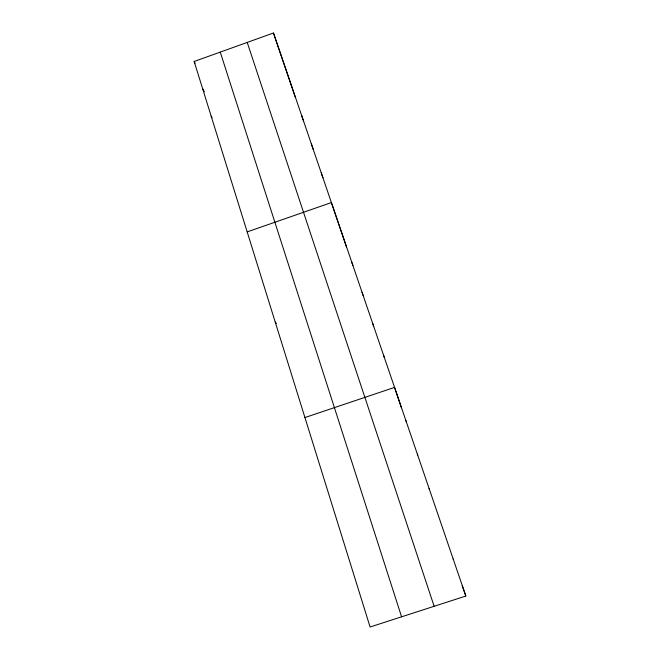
<?xml version="1.0" encoding="UTF-8"?>
<svg xmlns="http://www.w3.org/2000/svg" width="660" height="660" viewBox="0 0 660 660"><rect width="100%" height="100%" fill="white"/><g stroke="black" fill="none" stroke-linecap="round" stroke-linejoin="round"><path stroke-width="0.99" d="M194.155 61.471L273.463 33L465.844 596.038L370.095 627L194.155 61.471L195.079 63.203M247.178 231.899L331.402 202.57L346.5 247.005M304.928 417.549L394.556 387.395L401.412 407.731M275.212 322.006L276.391 323.474M211.167 116.143L212.041 117.711M202.579 88.547L204.377 91.855M453.164 558.962L453.329 559.416M462.338 586.063L465.844 596.038M351.64 261.789L352.918 265.559M273.463 33L295.317 97.201M301.603 115.36L303.493 120.928M311.347 143.872L313.12 149.102M321.28 172.936L322.938 177.82M383.501 355.047L384.359 357.58M362.051 292.264L363.198 295.639M372.669 323.35L373.675 326.312M405.826 420.395L406.37 422.012M417.334 454.072L417.714 455.21M247.211 42.422L434.132 606.292M429.082 488.458L429.289 489.085M220.25 52.099L401.577 616.819"/></g></svg>
